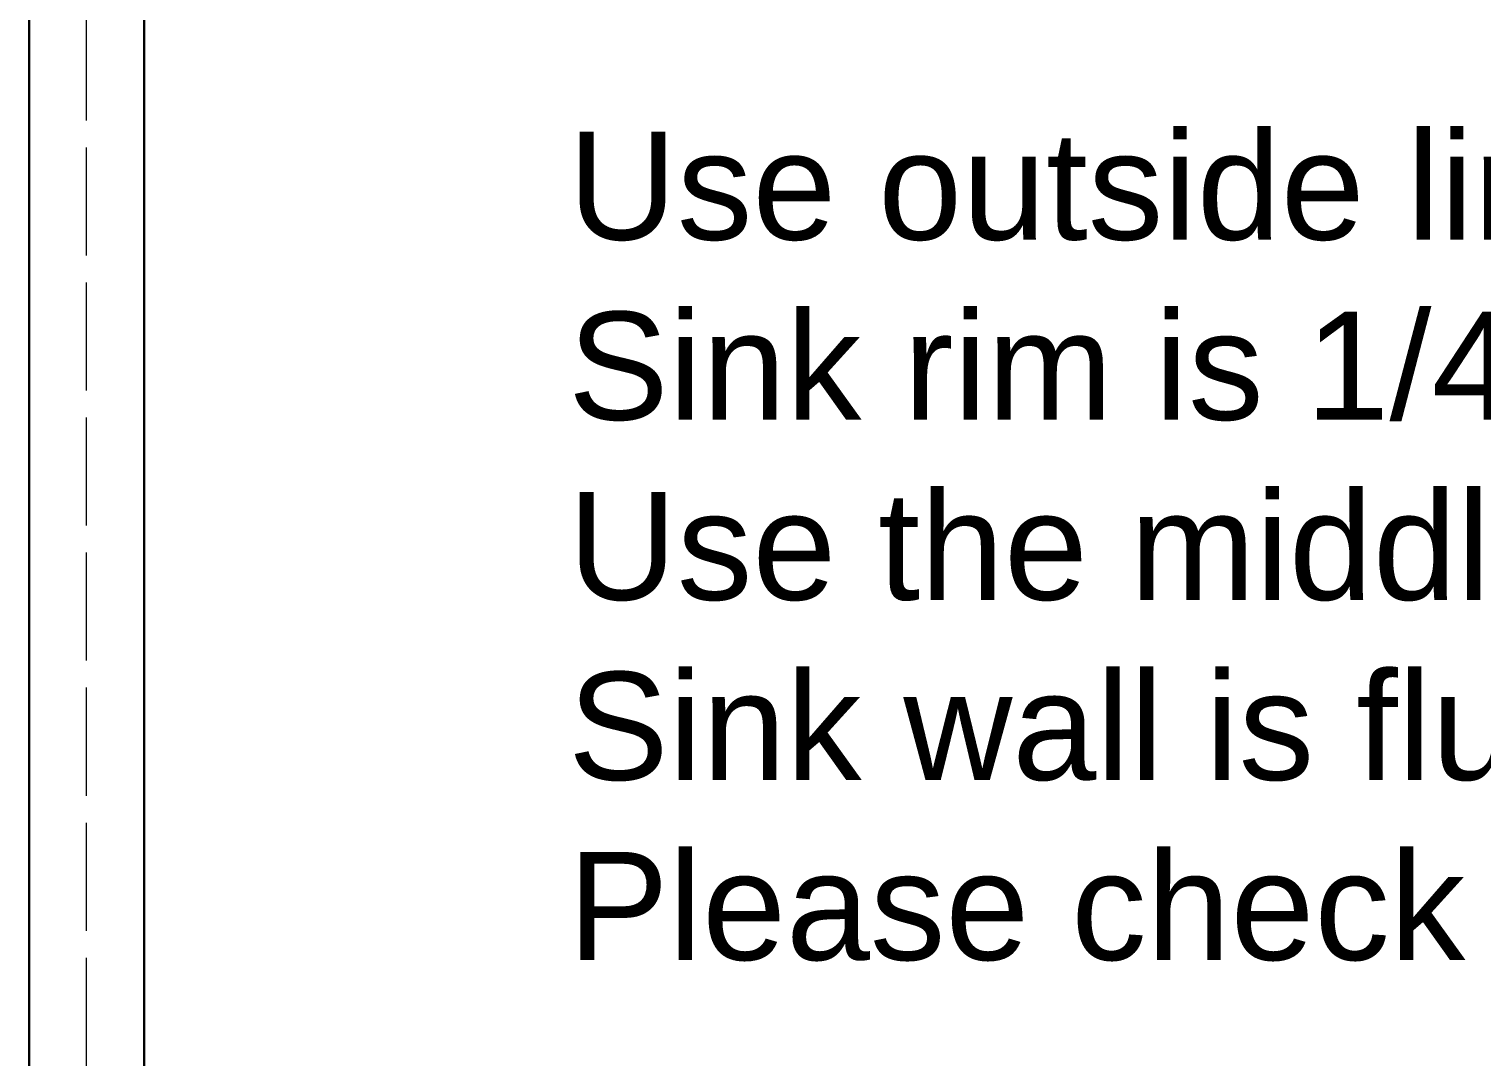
# Model space of a CAD drawing. Header units: millimetres. Extents: x 24811 to 87790, y -117828 to -2257.
# Drawn here: x 86878.2 to 87039.7, y -117508.7 to -117394.5 of the extents above; entities that cross this region are included whole.
import ezdxf

# ---------------------------------------------------------------- set-up
doc = ezdxf.new("R2010")
doc.units = ezdxf.units.MM
doc.linetypes.add('ACAD_ISO02W100', pattern=[15, 12, -3])
doc.layers.add('尺寸標注', color=1, linetype='Continuous', lineweight=30)

msp = doc.modelspace()

# ---------------------------------------------------------------- linework, layer by layer
at = {"color": 2, "linetype": 'ACAD_ISO02W100', "lineweight": 9}
msp.add_lwpolyline([(86889.63, -117187.83), (87641.63, -117187.83, -0.414214), (87646.63, -117192.83), (87646.63, -117614.63, -0.414214), (87641.63, -117619.63), (86889.63, -117619.63, -0.414214), (86884.63, -117614.63), (86884.63, -117192.83, -0.414214)], format="xyb", close=True, dxfattribs=at)
at = {"color": 3, "lineweight": 30}
msp.add_lwpolyline([(86896.03, -117194.23), (87635.23, -117194.23, -0.414214), (87640.23, -117199.23), (87640.23, -117608.23, -0.414214), (87635.23, -117613.23), (86896.03, -117613.23, -0.414214), (86891.03, -117608.23), (86891.03, -117199.23, -0.414214)], format="xyb", close=True, dxfattribs=at)
at = {"layer": '尺寸標注', "color": 0}
msp.add_lwpolyline([(86883.23, -117181.43), (87648.03, -117181.43, -0.414214), (87653.03, -117186.43), (87653.03, -117621.03, -0.414214), (87648.03, -117626.03), (86883.23, -117626.03, -0.414214), (86878.23, -117621.03), (86878.23, -117186.43, -0.414214)], format="xyb", close=True, dxfattribs=at)

# ---------------------------------------------------------------- texts
at = {"lineweight": 9, "insert": (86938.12, -117405.87), "char_height": 12, "width": 625.1757, "attachment_point": 1}
msp.add_mtext("\\A1;{\\fArial|b0|i0|c0|p34;Use outside line for reveal mount cut ^JSink rim is 1/4'' revealed from the countertop opening^JUse the middle line for flush mount cut ^JSink wall is flush to the edge of countertop opening ^JPlease check the actual template against physical sink unit for the most accurate cut }", dxfattribs=at)

doc.saveas('drawing.dxf')
